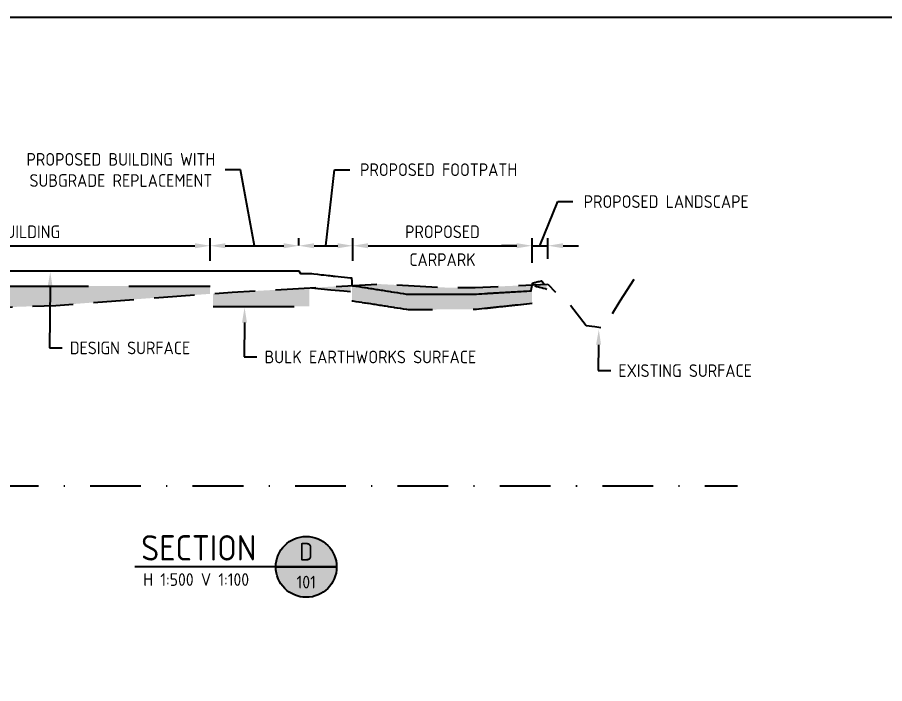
# Model space of a CAD drawing. Header units: metres. Extents: x 507649 to 508899, y 6966965 to 6967377.
# Drawn here: x 508677.2 to 508762.8, y 6967196.1 to 6967261.8 of the extents above; entities that cross this region are included whole.
import ezdxf
from ezdxf import colors
from ezdxf.entities.mleader import LeaderData, LeaderLine
from ezdxf.enums import TextEntityAlignment as Align
from ezdxf.math import Vec2, Vec3

# ---------------------------------------------------------------- set-up
doc = ezdxf.new("R2010")
doc.units = ezdxf.units.M
doc.header["$PDMODE"] = 1
doc.linetypes.add('DASHDOT', pattern=[10, 5, -2.5, 0, -2.5])
doc.linetypes.add('DASHED2', pattern=[6, 4, -2])
doc.layers.get('DEFPOINTS').update_dxf_attribs({"color": 11})
doc.layers.add('C_CONTOURS_MAJOR_BEW', color=7, linetype='Continuous', true_color=0xa57c00)
for name, color, linetype in [('C_CONTOURS_MAJOR_DESIGN', 255, 'Continuous'), ('C_CONTOURS_MAJOR_EX', 252, 'DASHED2'), ('C_EW_HATCH_CUT', 11, 'Continuous'), ('C_EW_HATCH_FILL', 91, 'Continuous'), ('C_TEXT_2.5', 7, 'Continuous'), ('C_TEXT_DIMS', 1, 'Continuous'), ('C_TEXT_MLEADER', 1, 'Continuous')]:
    doc.layers.add(name, color=color, linetype=linetype)
doc.layers.add('VPORTS', color=11, linetype='Continuous', plot=False)
doc.styles.add('ISOCP', font='isocp.shx')
doc.dimstyles.new('ISOCP', dxfattribs={"dimtxt": 2.5, "dimasz": 3, "dimexe": 1.5, "dimexo": 5, "dimgap": 1.5, "dimtad": 1, "dimzin": 0, "dimdsep": 46, "dimtxsty": 'ISOCP', "dimcen": 1, "dimclrd": 256, "dimclre": 256, "dimclrt": 7, "dimadec": 0, "dimazin": 0, "dimtfac": 1, "dimtmove": 0, "dimatfit": 2, "dimfxl": 1, "dimtolj": 1, "dimtzin": 0, "dimlwd": -1, "dimlwe": -1, "dimarcsym": 0})
doc.dimstyles.new('ISOCP Center', dxfattribs={"dimtxt": 2.5, "dimasz": 3, "dimexe": 1.5, "dimexo": 5, "dimgap": 1.5, "dimtad": 0, "dimzin": 0, "dimdsep": 46, "dimtxsty": 'ISOCP', "dimcen": 1, "dimclrd": 256, "dimclre": 256, "dimclrt": 7, "dimadec": 0, "dimazin": 0, "dimtfac": 1, "dimtmove": 0, "dimatfit": 2, "dimfxl": 1, "dimtolj": 1, "dimtzin": 0, "dimlwd": -1, "dimlwe": -1, "dimarcsym": 0})

# ---------------------------------------------------------------- blocks, each defined once
blk = doc.blocks.new('*U7')
h = blk.add_hatch(color=249)
h.dxf.hatch_style = 1
edge = h.paths.add_edge_path()
edge.add_arc((0, 0), 6, 0, 360)
at = {"color": 1}
blk.add_line((-6, 0), (6, 0), dxfattribs=at)
blk.add_lwpolyline([(6, 0), (-33.79, 0)], dxfattribs=at)
blk.add_circle((0, 0), 6, dxfattribs=at)
at = {"color": 4, "style": 'ISOCP'}
blk.add_attdef('TITLE', text='', height=5, dxfattribs=at).set_placement((-32.54, 6.25), align=Align.TOP_LEFT)
at = {"color": 3, "style": 'ISOCP'}
blk.add_attdef('SEC', text='', height=3.5, dxfattribs=at).set_placement((0, 3), align=Align.MIDDLE_CENTER)
at = {"color": 7, "style": 'ISOCP'}
blk.add_attdef('SCALE', (-32.14, -3.75), '', height=2.5, dxfattribs=at)
blk.add_attdef('SHEET', text='', height=2.5, dxfattribs=at).set_placement((0, -3), align=Align.MIDDLE_CENTER)
blk = doc.blocks.new('*D29')
at = {"layer": 'C_TEXT_DIMS', "linetype": 'Continuous', "transparency": 16777216}
for p, q in [((508652.248, 6967239.334), (508652.248, 6967240.062)), ((508696.253, 6967237.834), (508696.253, 6967240.062)), ((508653.748, 6967239.312), (508694.753, 6967239.312))]:
    blk.add_line(p, q, dxfattribs=at)
at = {"layer": 'C_TEXT_DIMS', "transparency": 16777216}
for points in [[(508653.748, 6967239.562), (508653.748, 6967239.062), (508652.248, 6967239.312)], [(508694.753, 6967239.562), (508694.753, 6967239.062), (508696.253, 6967239.312)]]:
    blk.add_solid(points, dxfattribs=at)
at = {"layer": 'DEFPOINTS', "color": 0, "transparency": 16777216}
for p in [(508696.253, 6967239.312), (508652.248, 6967236.834), (508696.253, 6967235.334)]:
    blk.add_point(p, dxfattribs=at)
at = {"layer": 'C_TEXT_DIMS', "color": 7, "transparency": 16777216, "insert": (508674.25, 6967240.687), "char_height": 1.25, "width": 18.10333, "attachment_point": 5, "style": 'ISOCP'}
blk.add_mtext('\\A1;PROPOSED BUILDING', dxfattribs=at)
blk = doc.blocks.new('*D30')
at = {"layer": 'C_TEXT_DIMS', "linetype": 'Continuous', "transparency": 16777216}
for p, q in [((508707.671, 6967239.312), (508708.535, 6967246.811)), ((508708.535, 6967246.811), (508710.035, 6967246.811)), ((508705.008, 6967239.334), (508705.008, 6967240.062)), ((508710.334, 6967237.834), (508710.334, 6967240.062)), ((508706.508, 6967239.312), (508708.834, 6967239.312))]:
    blk.add_line(p, q, dxfattribs=at)
at = {"layer": 'C_TEXT_DIMS', "transparency": 16777216}
for points in [[(508706.508, 6967239.562), (508706.508, 6967239.062), (508705.008, 6967239.312)], [(508708.834, 6967239.562), (508708.834, 6967239.062), (508710.334, 6967239.312)]]:
    blk.add_solid(points, dxfattribs=at)
at = {"layer": 'DEFPOINTS', "color": 0, "transparency": 16777216}
for p in [(508710.334, 6967239.312), (508705.008, 6967236.834), (508710.334, 6967235.334)]:
    blk.add_point(p, dxfattribs=at)
at = {"layer": 'C_TEXT_DIMS', "color": 7, "transparency": 16777216, "insert": (508718.787, 6967246.811), "char_height": 1.25, "attachment_point": 5, "style": 'ISOCP'}
blk.add_mtext('\\A1;PROPOSED FOOTPATH', dxfattribs=at)
blk = doc.blocks.new('*D31')
at = {"layer": 'C_TEXT_DIMS', "linetype": 'Continuous', "transparency": 16777216}
for p, q in [((508710.334, 6967237.834), (508710.334, 6967240.062)), ((508727.994, 6967237.634), (508727.994, 6967240.062)), ((508711.834, 6967239.312), (508726.494, 6967239.312))]:
    blk.add_line(p, q, dxfattribs=at)
at = {"layer": 'C_TEXT_DIMS', "transparency": 16777216}
for points in [[(508711.834, 6967239.562), (508711.834, 6967239.062), (508710.334, 6967239.312)], [(508726.494, 6967239.562), (508726.494, 6967239.062), (508727.994, 6967239.312)]]:
    blk.add_solid(points, dxfattribs=at)
at = {"layer": 'DEFPOINTS', "color": 0, "transparency": 16777216}
for p in [(508727.994, 6967239.312), (508710.334, 6967235.334), (508727.994, 6967235.134)]:
    blk.add_point(p, dxfattribs=at)
at = {"layer": 'C_TEXT_DIMS', "color": 7, "transparency": 16777216, "char_height": 1.25, "attachment_point": 5, "style": 'ISOCP'}
for s, insert in [('\\A1;PROPOSED', (508719.164, 6967240.687)), ('\\A1;CARPARK', (508719.164, 6967237.937))]:
    blk.add_mtext(s, dxfattribs=dict(at, insert=insert))
blk = doc.blocks.new('*D38')
at = {"layer": 'C_TEXT_DIMS', "linetype": 'Continuous', "transparency": 16777216}
for p, q in [((508728.78, 6967239.312), (508730.534, 6967243.663)), ((508730.534, 6967243.663), (508732.034, 6967243.663)), ((508727.994, 6967237.634), (508727.994, 6967240.062)), ((508729.566, 6967238.014), (508729.566, 6967240.062)), ((508726.494, 6967239.312), (508724.994, 6967239.312)), ((508727.994, 6967239.312), (508729.566, 6967239.312)), ((508727.994, 6967239.312), (508729.566, 6967239.312)), ((508731.066, 6967239.312), (508732.566, 6967239.312))]:
    blk.add_line(p, q, dxfattribs=at)
at = {"layer": 'C_TEXT_DIMS', "transparency": 16777216}
for points in [[(508726.494, 6967239.562), (508726.494, 6967239.062), (508727.994, 6967239.312)], [(508731.066, 6967239.562), (508731.066, 6967239.062), (508729.566, 6967239.312)]]:
    blk.add_solid(points, dxfattribs=at)
at = {"layer": 'DEFPOINTS', "color": 0, "transparency": 16777216}
for p in [(508729.566, 6967239.312), (508729.566, 6967235.514), (508727.994, 6967235.134)]:
    blk.add_point(p, dxfattribs=at)
at = {"layer": 'C_TEXT_DIMS', "color": 7, "transparency": 16777216, "insert": (508741.224, 6967243.663), "char_height": 1.25, "attachment_point": 5, "style": 'ISOCP'}
blk.add_mtext('\\A1;PROPOSED LANDSCAPE', dxfattribs=at)
blk = doc.blocks.new('*D50')
at = {"layer": 'C_TEXT_DIMS', "linetype": 'Continuous', "transparency": 16777216}
for p, q in [((508699.245, 6967246.788), (508697.745, 6967246.788)), ((508700.63, 6967239.312), (508699.245, 6967246.788)), ((508696.253, 6967237.834), (508696.253, 6967240.062)), ((508705.008, 6967239.334), (508705.008, 6967240.062)), ((508697.753, 6967239.312), (508703.508, 6967239.312))]:
    blk.add_line(p, q, dxfattribs=at)
at = {"layer": 'C_TEXT_DIMS', "transparency": 16777216}
for points in [[(508697.753, 6967239.562), (508697.753, 6967239.062), (508696.253, 6967239.312)], [(508703.508, 6967239.562), (508703.508, 6967239.062), (508705.008, 6967239.312)]]:
    blk.add_solid(points, dxfattribs=at)
at = {"layer": 'DEFPOINTS', "color": 0, "transparency": 16777216}
for p in [(508705.008, 6967239.312), (508705.008, 6967236.834), (508696.253, 6967235.334)]:
    blk.add_point(p, dxfattribs=at)
at = {"layer": 'C_TEXT_DIMS', "color": 7, "transparency": 16777216, "insert": (508687.458, 6967246.788), "char_height": 1.25, "width": 19.075, "attachment_point": 5, "style": 'ISOCP'}
blk.add_mtext('\\A1;PROPOSED BUILDING WITH SUBGRADE REPLACEMENT', dxfattribs=at)

msp = doc.modelspace()

# ---------------------------------------------------------------- hatches: boundary and pattern name
at = {"layer": 'C_EW_HATCH_CUT', "linetype": 'Continuous', "lineweight": -3}
for points in [[(508710.244, 6967233.884), (508710.244, 6967235.395), (508712.692, 6967235.536), (508712.734, 6967235.538), (508712.772, 6967235.54), (508719.764, 6967235.173), (508722.39, 6967235.192), (508727.994, 6967235.443), (508727.994, 6967233.634), (508727.745, 6967233.609), (508727.732, 6967233.608), (508727.468, 6967233.581), (508727.44, 6967233.578), (508727.191, 6967233.553), (508727.148, 6967233.548), (508726.914, 6967233.524), (508726.857, 6967233.518), (508726.637, 6967233.495), (508726.565, 6967233.488), (508726.36, 6967233.467), (508726.273, 6967233.457), (508726.083, 6967233.438), (508725.981, 6967233.427), (508725.805, 6967233.409), (508725.689, 6967233.396), (508725.528, 6967233.379), (508725.397, 6967233.365), (508725.251, 6967233.35), (508725.105, 6967233.334), (508724.974, 6967233.32), (508724.813, 6967233.303), (508724.697, 6967233.291), (508724.521, 6967233.271), (508724.42, 6967233.261), (508724.229, 6967233.24), (508724.143, 6967233.231), (508723.937, 6967233.208), (508723.865, 6967233.2), (508723.645, 6967233.176), (508723.588, 6967233.17), (508723.353, 6967233.144), (508723.311, 6967233.14), (508723.062, 6967233.112), (508723.034, 6967233.109), (508722.77, 6967233.079), (508722.757, 6967233.078), (508722.513, 6967233.051), (508722.478, 6967233.051), (508722.477, 6967233.051), (508722.193, 6967233.047), (508722.179, 6967233.047), (508721.908, 6967233.045), (508721.881, 6967233.044), (508721.622, 6967233.042), (508721.583, 6967233.042), (508721.337, 6967233.039), (508721.285, 6967233.039), (508721.051, 6967233.037), (508720.986, 6967233.037), (508720.766, 6967233.035), (508720.688, 6967233.034), (508720.48, 6967233.032), (508720.39, 6967233.032), (508720.194, 6967233.03), (508720.091, 6967233.03), (508719.908, 6967233.029), (508719.793, 6967233.028), (508719.623, 6967233.027), (508719.494, 6967233.027), (508719.337, 6967233.026), (508719.196, 6967233.025), (508719.051, 6967233.024), (508718.897, 6967233.024), (508718.765, 6967233.023), (508718.598, 6967233.023), (508718.479, 6967233.022), (508718.3, 6967233.022), (508718.193, 6967233.021), (508718.001, 6967233.021), (508717.907, 6967233.02), (508717.702, 6967233.02), (508717.62, 6967233.02), (508717.403, 6967233.02), (508717.334, 6967233.019), (508717.104, 6967233.02), (508717.048, 6967233.019), (508716.805, 6967233.019), (508716.761, 6967233.019), (508716.506, 6967233.019), (508716.475, 6967233.019), (508716.206, 6967233.019), (508716.188, 6967233.019), (508715.907, 6967233.02), (508715.902, 6967233.02), (508715.784, 6967233.02), (508715.611, 6967233.047), (508715.601, 6967233.049), (508715.317, 6967233.093), (508715.291, 6967233.097), (508715.023, 6967233.14), (508714.98, 6967233.146), (508714.729, 6967233.186), (508714.669, 6967233.195), (508714.435, 6967233.232), (508714.359, 6967233.244), (508714.14, 6967233.278), (508714.048, 6967233.292), (508713.846, 6967233.324), (508713.738, 6967233.341), (508713.552, 6967233.37), (508713.427, 6967233.389), (508713.258, 6967233.416), (508713.116, 6967233.438), (508712.964, 6967233.462), (508712.806, 6967233.486), (508712.67, 6967233.508), (508712.495, 6967233.535), (508712.376, 6967233.553), (508712.184, 6967233.583), (508712.081, 6967233.599), (508711.874, 6967233.631), (508711.787, 6967233.645), (508711.563, 6967233.68), (508711.493, 6967233.691), (508711.252, 6967233.728), (508711.199, 6967233.736), (508710.941, 6967233.776), (508710.904, 6967233.782), (508710.631, 6967233.824), (508710.61, 6967233.828), (508710.32, 6967233.873), (508710.316, 6967233.873)], [(508728.257, 6967235.355), (508728.257, 6967235.455), (508729.455, 6967235.509), (508729.455, 6967235.042), (508729.358, 6967235.067), (508729.357, 6967235.067), (508729.339, 6967235.072), (508729.339, 6967235.072), (508729.313, 6967235.079), (508729.119, 6967235.129), (508729.113, 6967235.13), (508729.1, 6967235.134), (508729.099, 6967235.134), (508729.02, 6967235.155), (508728.879, 6967235.191), (508728.87, 6967235.193), (508728.86, 6967235.196), (508728.86, 6967235.196), (508728.726, 6967235.231), (508728.64, 6967235.254), (508728.627, 6967235.257), (508728.621, 6967235.258), (508728.62, 6967235.259), (508728.453, 6967235.303), (508728.45, 6967235.304), (508728.448, 6967235.304)], [(508696.546, 6967233.334), (508696.546, 6967234.585), (508698.428, 6967234.718), (508706.022, 6967235.154), (508706.022, 6967233.334), (508702.274, 6967233.334), (508696.606, 6967233.334), (508696.575, 6967233.334)], [(508706.257, 6967235.164), (508706.257, 6967235.167), (508710.101, 6967235.387), (508710.101, 6967234.784), (508710.098, 6967234.784), (508710.092, 6967234.784), (508709.437, 6967234.849), (508708.154, 6967234.976)]]:
    msp.add_hatch(color=11, dxfattribs=at).paths.add_polyline_path(points)
at = {"layer": 'C_EW_HATCH_FILL', "linetype": 'Continuous', "lineweight": -3}
msp.add_hatch(color=91, dxfattribs=at).paths.add_polyline_path([(508652.248, 6967231.051), (508652.248, 6967235.334), (508654.443, 6967235.334), (508654.909, 6967235.334), (508662.349, 6967235.334), (508664.49, 6967235.334), (508670.197, 6967235.334), (508673.994, 6967235.334), (508677.987, 6967235.334), (508683.423, 6967235.334), (508685.721, 6967235.334), (508692.777, 6967235.334), (508693.397, 6967235.334), (508696.243, 6967235.334), (508696.246, 6967235.334), (508696.253, 6967235.334), (508696.253, 6967234.564), (508691.67, 6967234.238), (508688.871, 6967234.031), (508681.036, 6967233.429), (508677.918, 6967233.311), (508668.761, 6967233.003), (508666.058, 6967232.937), (508663.142, 6967232.559), (508653.027, 6967231.158)])

# ---------------------------------------------------------------- linework, layer by layer
at = {"layer": 'C_CONTOURS_MAJOR_BEW', "color": 10, "linetype": 'DASHED2', "lineweight": -3, "ltscale": 2, "flags": 128}
for points in [[(508652.248, 6967235.334), (508654.443, 6967235.334), (508654.909, 6967235.334), (508662.349, 6967235.334), (508664.49, 6967235.334), (508670.197, 6967235.334), (508673.994, 6967235.334), (508677.987, 6967235.334), (508683.423, 6967235.334), (508685.721, 6967235.334), (508692.777, 6967235.334), (508693.397, 6967235.334), (508696.243, 6967235.334), (508696.246, 6967235.334), (508696.253, 6967235.334)], [(508706.257, 6967235.164), (508708.154, 6967234.976), (508709.437, 6967234.849), (508710.092, 6967234.784), (508710.098, 6967234.784), (508710.101, 6967234.784)], [(508728.257, 6967235.355), (508728.448, 6967235.304), (508728.45, 6967235.304), (508728.453, 6967235.303), (508728.62, 6967235.259), (508728.621, 6967235.258), (508728.627, 6967235.257), (508728.64, 6967235.254), (508728.726, 6967235.231), (508728.86, 6967235.196), (508728.86, 6967235.196), (508728.87, 6967235.193), (508728.879, 6967235.191), (508729.02, 6967235.155), (508729.099, 6967235.134), (508729.1, 6967235.134), (508729.113, 6967235.13), (508729.119, 6967235.129), (508729.313, 6967235.079), (508729.339, 6967235.072), (508729.339, 6967235.072), (508729.357, 6967235.067), (508729.358, 6967235.067), (508729.455, 6967235.042)], [(508710.244, 6967233.884), (508710.316, 6967233.873), (508710.32, 6967233.873), (508710.61, 6967233.828), (508710.631, 6967233.824), (508710.904, 6967233.782), (508710.941, 6967233.776), (508711.199, 6967233.736), (508711.252, 6967233.728), (508711.493, 6967233.691), (508711.563, 6967233.68), (508711.787, 6967233.645), (508711.874, 6967233.631), (508712.081, 6967233.599), (508712.184, 6967233.583), (508712.376, 6967233.553), (508712.495, 6967233.535), (508712.67, 6967233.508), (508712.806, 6967233.486), (508712.964, 6967233.462), (508713.116, 6967233.438), (508713.258, 6967233.416), (508713.427, 6967233.389), (508713.552, 6967233.37), (508713.738, 6967233.341), (508713.846, 6967233.324), (508714.048, 6967233.292), (508714.14, 6967233.278), (508714.359, 6967233.244), (508714.435, 6967233.232), (508714.669, 6967233.195), (508714.729, 6967233.186), (508714.98, 6967233.146), (508715.023, 6967233.14), (508715.291, 6967233.097), (508715.317, 6967233.093), (508715.601, 6967233.049), (508715.611, 6967233.047), (508715.784, 6967233.02), (508715.902, 6967233.02), (508715.907, 6967233.02), (508716.188, 6967233.019), (508716.206, 6967233.019), (508716.475, 6967233.019), (508716.506, 6967233.019), (508716.761, 6967233.019), (508716.805, 6967233.019), (508717.048, 6967233.019), (508717.104, 6967233.02), (508717.334, 6967233.019), (508717.403, 6967233.02), (508717.62, 6967233.02), (508717.702, 6967233.02), (508717.907, 6967233.02), (508718.001, 6967233.021), (508718.193, 6967233.021), (508718.3, 6967233.022), (508718.479, 6967233.022), (508718.598, 6967233.023), (508718.765, 6967233.023), (508718.897, 6967233.024), (508719.051, 6967233.024), (508719.196, 6967233.025), (508719.337, 6967233.026), (508719.494, 6967233.027), (508719.623, 6967233.027), (508719.793, 6967233.028), (508719.908, 6967233.029), (508720.091, 6967233.03), (508720.194, 6967233.03), (508720.39, 6967233.032), (508720.48, 6967233.032), (508720.688, 6967233.034), (508720.766, 6967233.035), (508720.986, 6967233.037), (508721.051, 6967233.037), (508721.285, 6967233.039), (508721.337, 6967233.039), (508721.583, 6967233.042), (508721.622, 6967233.042), (508721.881, 6967233.044), (508721.908, 6967233.045), (508722.179, 6967233.047), (508722.193, 6967233.047), (508722.477, 6967233.051), (508722.478, 6967233.051), (508722.513, 6967233.051), (508722.757, 6967233.078), (508722.77, 6967233.079), (508723.034, 6967233.109), (508723.062, 6967233.112), (508723.311, 6967233.14), (508723.353, 6967233.144), (508723.588, 6967233.17), (508723.645, 6967233.176), (508723.865, 6967233.2), (508723.937, 6967233.208), (508724.143, 6967233.231), (508724.229, 6967233.24), (508724.42, 6967233.261), (508724.521, 6967233.271), (508724.697, 6967233.291), (508724.813, 6967233.303), (508724.974, 6967233.32), (508725.105, 6967233.334), (508725.251, 6967233.35), (508725.397, 6967233.365), (508725.528, 6967233.379), (508725.689, 6967233.396), (508725.805, 6967233.409), (508725.981, 6967233.427), (508726.083, 6967233.438), (508726.273, 6967233.457), (508726.36, 6967233.467), (508726.565, 6967233.488), (508726.637, 6967233.495), (508726.857, 6967233.518), (508726.914, 6967233.524), (508727.148, 6967233.548), (508727.191, 6967233.553), (508727.44, 6967233.578), (508727.468, 6967233.581), (508727.732, 6967233.608), (508727.745, 6967233.609), (508727.994, 6967233.634)], [(508696.546, 6967233.334), (508696.575, 6967233.334), (508696.606, 6967233.334), (508702.274, 6967233.334), (508706.022, 6967233.334)]]:
    msp.add_lwpolyline(points, dxfattribs=at)
at = {"layer": 'C_CONTOURS_MAJOR_DESIGN', "color": 4, "linetype": 'Continuous', "lineweight": -3, "ltscale": 2, "flags": 128}
msp.add_lwpolyline([(508660.482, 6967236.834), (508705.008, 6967236.834), (508705.015, 6967236.822), (508705.169, 6967236.584), (508705.64, 6967236.576), (508705.703, 6967236.575), (508705.785, 6967236.574), (508705.898, 6967236.573), (508706.06, 6967236.57), (508706.184, 6967236.569), (508706.285, 6967236.558), (508706.49, 6967236.536), (508706.849, 6967236.495), (508707.189, 6967236.458), (508707.465, 6967236.428), (508707.692, 6967236.403), (508707.884, 6967236.381), (508708.047, 6967236.363), (508708.188, 6967236.348), (508708.31, 6967236.334), (508708.418, 6967236.322), (508708.513, 6967236.312), (508708.598, 6967236.303), (508710.092, 6967236.134), (508710.124, 6967236.134), (508710.203, 6967236.134), (508710.223, 6967235.772), (508710.228, 6967235.688), (508710.235, 6967235.555), (508710.244, 6967235.384), (508710.316, 6967235.373), (508710.32, 6967235.373), (508710.61, 6967235.328), (508710.631, 6967235.324), (508710.904, 6967235.282), (508710.941, 6967235.276), (508711.199, 6967235.236), (508711.252, 6967235.228), (508711.493, 6967235.191), (508711.563, 6967235.18), (508711.787, 6967235.145), (508711.874, 6967235.131), (508712.081, 6967235.099), (508712.184, 6967235.083), (508712.376, 6967235.053), (508712.495, 6967235.035), (508712.67, 6967235.008), (508712.806, 6967234.986), (508712.964, 6967234.962), (508713.116, 6967234.938), (508713.258, 6967234.916), (508713.427, 6967234.889), (508713.552, 6967234.87), (508713.738, 6967234.841), (508713.846, 6967234.824), (508714.048, 6967234.792), (508714.14, 6967234.778), (508714.359, 6967234.744), (508714.435, 6967234.732), (508714.669, 6967234.695), (508714.729, 6967234.686), (508714.98, 6967234.646), (508715.023, 6967234.64), (508715.291, 6967234.597), (508715.317, 6967234.593), (508715.601, 6967234.549), (508715.611, 6967234.547), (508715.784, 6967234.52), (508715.902, 6967234.52), (508715.907, 6967234.52), (508716.188, 6967234.519), (508716.206, 6967234.519), (508716.475, 6967234.519), (508716.506, 6967234.519), (508716.761, 6967234.519), (508716.805, 6967234.519), (508717.048, 6967234.519), (508717.104, 6967234.52), (508717.334, 6967234.519), (508717.403, 6967234.52), (508717.62, 6967234.52), (508717.702, 6967234.52), (508717.907, 6967234.52), (508718.001, 6967234.521), (508718.193, 6967234.521), (508718.3, 6967234.522), (508718.479, 6967234.522), (508718.598, 6967234.523), (508718.765, 6967234.523), (508718.897, 6967234.524), (508719.051, 6967234.524), (508719.196, 6967234.525), (508719.337, 6967234.526), (508719.494, 6967234.527), (508719.623, 6967234.527), (508719.793, 6967234.528), (508719.908, 6967234.529), (508720.091, 6967234.53), (508720.194, 6967234.53), (508720.39, 6967234.532), (508720.48, 6967234.532), (508720.688, 6967234.534), (508720.766, 6967234.535), (508720.986, 6967234.537), (508721.051, 6967234.537), (508721.285, 6967234.539), (508721.337, 6967234.539), (508721.583, 6967234.542), (508721.622, 6967234.542), (508721.881, 6967234.544), (508721.908, 6967234.545), (508722.179, 6967234.547), (508722.193, 6967234.547), (508722.477, 6967234.551), (508722.478, 6967234.551), (508722.513, 6967234.551), (508722.757, 6967234.565), (508722.77, 6967234.566), (508723.034, 6967234.582), (508723.062, 6967234.583), (508723.311, 6967234.598), (508723.354, 6967234.601), (508723.588, 6967234.614), (508723.646, 6967234.618), (508723.865, 6967234.631), (508723.939, 6967234.635), (508724.143, 6967234.647), (508724.231, 6967234.652), (508724.42, 6967234.663), (508724.523, 6967234.669), (508724.697, 6967234.68), (508724.815, 6967234.687), (508724.974, 6967234.696), (508725.107, 6967234.704), (508725.251, 6967234.712), (508725.4, 6967234.721), (508725.528, 6967234.729), (508725.692, 6967234.738), (508725.806, 6967234.745), (508725.984, 6967234.755), (508726.083, 6967234.761), (508726.276, 6967234.772), (508726.36, 6967234.777), (508726.568, 6967234.79), (508726.637, 6967234.794), (508726.861, 6967234.807), (508726.914, 6967234.81), (508727.153, 6967234.824), (508727.191, 6967234.826), (508727.445, 6967234.841), (508727.469, 6967234.842), (508727.737, 6967234.858), (508727.746, 6967234.859), (508727.904, 6967234.868), (508727.951, 6967235.102), (508728.043, 6967235.556), (508728.052, 6967235.599), (508728.056, 6967235.619), (508728.252, 6967235.675), (508728.321, 6967235.695), (508728.466, 6967235.736), (508728.615, 6967235.779), (508728.691, 6967235.801), (508728.918, 6967235.866), (508728.921, 6967235.863), (508728.976, 6967235.794), (508729.015, 6967235.748), (508729.218, 6967235.498)], dxfattribs=at)
at = {"layer": 'C_CONTOURS_MAJOR_EX', "color": 252, "linetype": 'DASHED2', "lineweight": -3, "flags": 128}
msp.add_lwpolyline([(508627.874, 6967223.513), (508629.073, 6967223.512), (508629.075, 6967223.512), (508629.365, 6967223.511), (508630.077, 6967224.436), (508633.332, 6967229.072), (508639.485, 6967229.498), (508641.82, 6967229.825), (508643.769, 6967230.214), (508650.922, 6967230.87), (508653.027, 6967231.158), (508663.142, 6967232.559), (508666.058, 6967232.937), (508668.761, 6967233.003), (508677.918, 6967233.311), (508681.036, 6967233.429), (508688.871, 6967234.031), (508691.67, 6967234.238), (508698.428, 6967234.718), (508712.692, 6967235.536), (508712.734, 6967235.538), (508712.772, 6967235.54), (508719.764, 6967235.173), (508722.39, 6967235.192), (508729.566, 6967235.514), (508730.734, 6967234.285), (508731.093, 6967234.21), (508731.416, 6967233.92), (508733.326, 6967231.429), (508734.203, 6967231.357), (508735.086, 6967231.172), (508736.672, 6967233.867), (508738.2, 6967236.244), (508738.271, 6967236.957), (508738.284, 6967236.956), (508738.293, 6967236.956), (508738.295, 6967236.956)], dxfattribs=at)
at = {"layer": 'C_TEXT_2.5', "color": 7, "linetype": 'DASHDOT', "lineweight": -3}
msp.add_line((508623.831, 6967215.634), (508748.271, 6967215.634), dxfattribs=at)
at = {"layer": 'VPORTS'}
msp.add_lwpolyline([(508498.523, 6966998.928), (508899.031, 6966998.928), (508899.031, 6967261.843), (508498.523, 6967261.843)], close=True, dxfattribs=at)

# ---------------------------------------------------------------- block references
at = {"layer": 'C_TEXT_DIMS', "xscale": 0.5, "yscale": 0.5, "zscale": 0.5}
msp.add_blockref('*U7', (508705.729, 6967207.634), dxfattribs=at).add_auto_attribs({'SEC': 'D', 'SHEET': '101', 'TITLE': 'SECTION', 'SCALE': 'H 1:500 V 1:100'})

# ---------------------------------------------------------------- dimensions: what is measured, and where the dimension line sits
at = {"layer": 'C_TEXT_DIMS'}
for base, p1, p2, text, picture, middle in [((508705.008, 6967239.312), (508696.253, 6967235.334), (508705.008, 6967236.834), 'PROPOSED BUILDING WITH SUBGRADE REPLACEMENT', '*D50', (508696.995, 6967246.788)), ((508710.334, 6967239.312), (508705.008, 6967236.834), (508710.334, 6967235.334), 'PROPOSED FOOTPATH', '*D30', (508710.785, 6967246.811)), ((508729.566, 6967239.312), (508727.994, 6967235.134), (508729.566, 6967235.514), 'PROPOSED LANDSCAPE', '*D38', (508732.784, 6967243.663))]:
    dim = msp.add_linear_dim(base=base, p1=p1, p2=p2, text=text, dimstyle='ISOCP Center', override={"dimscale": 0}, dxfattribs=at)
    dim.commit()
    dim.dimension.update_dxf_attribs({"geometry": picture, "text_midpoint": middle, "dimtype": 128})
for base, p1, p2, text, picture, middle in [((508696.253, 6967239.312), (508652.248, 6967236.834), (508696.253, 6967235.334), 'PROPOSED BUILDING\\X', '*D29', (508674.25, 6967239.312)), ((508727.994, 6967239.312), (508710.334, 6967235.334), (508727.994, 6967235.134), 'PROPOSED\\XCARPARK', '*D31', (508719.164, 6967239.312))]:
    dim = msp.add_linear_dim(base=base, p1=p1, p2=p2, text=text, dimstyle='ISOCP', override={"dimscale": 0}, dxfattribs=at)
    dim.commit()
    dim.dimension.update_dxf_attribs({"geometry": picture, "text_midpoint": middle})

# ---------------------------------------------------------------- leaders
at = {"layer": 'C_TEXT_MLEADER'}
ml = msp.add_multileader_mtext('Standard', dxfattribs=at)
ml.set_content('DESIGN SURFACE', color=7, style='ISOCP')
ml.set_leader_properties(color=256, linetype='Continuous', lineweight=-1)
ml.build(insert=Vec2(0, 0))
ml.multileader.update_dxf_attribs({"text_right_attachment_type": 3, "dogleg_length": 2.5, "arrow_head_size": 1.5, "scale": 0.5})
ctx = ml.context
ctx.base_point, ctx.scale, ctx.char_height, ctx.arrow_head_size, ctx.landing_gap_size, ctx.plane_origin = Vec3(508681.667, 6967229.229), 0.5, 1.25, 1.5, 0.75, Vec3(508680.492, 6967236.738)
ctx.right_attachment = 3
notes = []
notes.append((ctx, [(0, (1, 1, 0), (508680.417, 6967229.229), (1, 0), 1.25, [(0, [(508680.492, 6967236.738)], 0, [])])]))
ctx.mtext.insert, ctx.mtext.flow_direction = Vec3(508682.417, 6967229.859), 5
ml = msp.add_multileader_mtext('Standard', dxfattribs=at)
ml.set_content('BULK EARTHWORKS SURFACE', color=7, style='ISOCP')
ml.set_leader_properties(color=256, linetype='Continuous', lineweight=-1)
ml.build(insert=Vec2(0, 0))
ml.multileader.update_dxf_attribs({"text_right_attachment_type": 3, "dogleg_length": 2.5, "arrow_head_size": 1.5, "scale": 0.5})
ctx = ml.context
ctx.base_point, ctx.scale, ctx.char_height, ctx.arrow_head_size, ctx.landing_gap_size, ctx.plane_origin = Vec3(508700.874, 6967228.34), 0.5, 1.25, 1.5, 0.75, Vec3(508699.653, 6967233.227)
ctx.right_attachment = 3
notes.append((ctx, [(0, (1, 1, 0), (508699.624, 6967228.34), (1, 0), 1.25, [(0, [(508699.653, 6967233.227)], 0, [])])]))
ctx.mtext.insert, ctx.mtext.flow_direction = Vec3(508701.624, 6967228.965), 5
ml = msp.add_multileader_mtext('Standard', dxfattribs=at)
ml.set_content('EXISTING SURFACE', color=7, style='ISOCP')
ml.set_leader_properties(color=256, linetype='Continuous', lineweight=-1)
ml.build(insert=Vec2(0, 0))
ml.multileader.update_dxf_attribs({"text_right_attachment_type": 3, "dogleg_length": 2.5, "arrow_head_size": 1.5, "scale": 0.5})
ctx = ml.context
ctx.base_point, ctx.scale, ctx.char_height, ctx.arrow_head_size, ctx.landing_gap_size, ctx.plane_origin = Vec3(508735.765, 6967226.99), 0.5, 1.25, 1.5, 0.75, Vec3(508734.58, 6967231.047)
ctx.right_attachment = 3
notes.append((ctx, [(0, (1, 1, 0), (508734.515, 6967226.99), (1, 0), 1.25, [(0, [(508734.58, 6967231.047)], 0, [])])]))
ctx.mtext.insert, ctx.mtext.flow_direction = Vec3(508736.515, 6967227.616), 5
for ctx, leaders in notes:
    for number, flags, end, landing, length, lines in leaders:
        leader = LeaderData()
        leader.index, (leader.has_last_leader_line, leader.has_dogleg_vector, leader.attachment_direction) = number, flags
        leader.last_leader_point, leader.dogleg_vector, leader.dogleg_length = Vec3(end), Vec3(landing), length
        for number, points, colour, breaks in lines:
            line = LeaderLine()
            line.index, line.vertices, line.color, line.breaks = number, Vec3.list(points), colors.encode_raw_color(colour), breaks
            leader.lines.append(line)
        ctx.leaders.append(leader)

doc.saveas('drawing.dxf')
